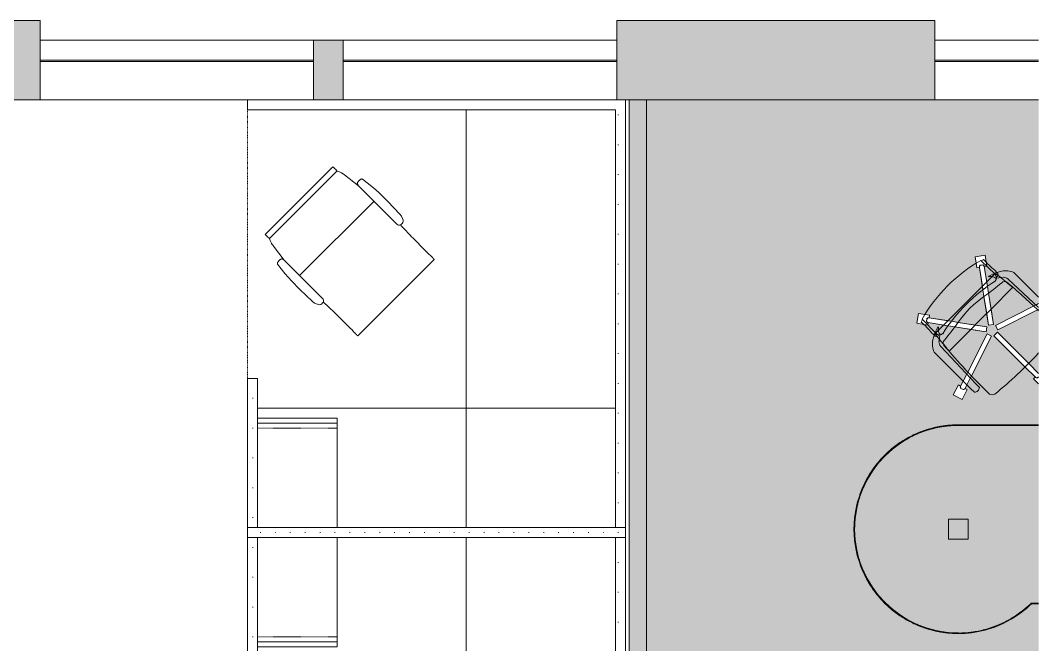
# Model space of a CAD drawing. Header units: inches. Extents: x 587 to 1284, y 1170 to 2052.
# Drawn here: x 1079 to 1283.9, y 1926 to 2051.5 of the extents above; entities that cross this region are included whole.
import ezdxf

# ---------------------------------------------------------------- set-up
doc = ezdxf.new("R2010")
doc.units = ezdxf.units.IN
doc.header["$MEASUREMENT"] = 0
doc.linetypes.add('DASH 1_32_', pattern=[0.0625, 0.03125, -0.03125])
doc.linetypes.add('Dash 1_8_', pattern=[0.25, 0.125, -0.125])
for name, color, linetype, lineweight in [('A-DETL', 90, 'Continuous', 9), ('A-DETL-GENF', 92, 'Continuous', 9), ('A-WALL-PATT', 111, 'Continuous', 13), ('I-FURN', 30, 'Continuous', 9), ('I-FURN-PNLS', 30, 'Continuous', 9), ('I-WALL', 2, 'Continuous', 13), ('Victor Bldg - 7th Floor_LINK_dwg', 8, 'Continuous', 9), ('WINDOWS', 7, 'Continuous', 9)]:
    doc.layers.add(name, color=color, linetype=linetype, lineweight=lineweight)

# ---------------------------------------------------------------- blocks, each defined once
blk = doc.blocks.new('Victor Bldg - 7th Floor_LINK_dwg-6972240-Level 07  POWER _ SIGNAL')
at = {"layer": 'WINDOWS'}
for p, q in [((1138, 2047.5), (1083, 2047.5)), ((1199, 2047.5), (1144, 2047.5)), ((1283.88, 2047.5), (1263, 2047.5)), ((1138, 2043.5), (1083, 2043.5)), ((1138, 2043.25), (1083, 2043.25)), ((1199, 2043.5), (1144, 2043.5)), ((1199, 2043.25), (1144, 2043.25)), ((1283.88, 2043.5), (1263, 2043.5)), ((1283.88, 2043.25), (1263, 2043.25)), ((1138, 2035.5), (1083, 2035.5)), ((1199, 2035.5), (1144, 2035.5)), ((1283.88, 2035.5), (1263, 2035.5))]:
    blk.add_line(p, q, dxfattribs=at)
blk = doc.blocks.new('Zira Wksta 12 - Type 1-V10-Level 07  POWER _ SIGNAL')
at = {"layer": 'I-FURN'}
for p, q in [((-45.63, 70.11), (-47.61, 69.8)), ((-45.63, 70.11), (-47.61, 69.8)), ((-47.61, 69.8), (-47.4, 68.47)), ((-47.61, 69.8), (-47.4, 68.47)), ((-45.42, 68.73), (-45.63, 70.11)), ((-45.42, 68.73), (-45.63, 70.11)), ((-47.4, 68.47), (-47.26, 67.58)), ((-47.4, 68.47), (-47.26, 67.58)), ((-47.26, 67.58), (-46.78, 67.65)), ((-47.26, 67.58), (-46.78, 67.65)), ((-46.76, 67.66), (-46.16, 63.85)), ((-46.76, 67.66), (-46.05, 63.13)), ((-46.58, 68.07), (-46.08, 68.15)), ((-46.58, 68.07), (-46.08, 68.15)), ((-46.08, 68.14), (-46.57, 68.06)), ((-46.08, 68.14), (-46.57, 68.06)), ((-43.65, 66.33), (-46.5, 69.06)), ((-46.39, 68.96), (-43.65, 66.33)), ((-45.59, 66.67), (-45.78, 67.81)), ((-45.59, 66.67), (-45.78, 67.81)), ((-45.76, 67.81), (-45.28, 67.89)), ((-45.76, 67.81), (-45.28, 67.89)), ((-45.28, 67.89), (-45.42, 68.73)), ((-45.28, 67.89), (-45.42, 68.73)), ((-45.29, 64.73), (-45.59, 66.63)), ((-45.14, 63.78), (-45.59, 66.63)), ((-44.22, 65.8), (-45.29, 64.73)), ((-44.91, 65.86), (-44.83, 65.75)), ((-43.69, 66.33), (-44.22, 65.8)), ((-43.57, 66.44), (-43.63, 66.39)), ((-43.41, 66.37), (-43.54, 66.47)), ((-43.01, 66.04), (-43.4, 66.36)), ((-43.34, 65.75), (-42.98, 65.92)), ((-43.34, 65.51), (-41.99, 65.66)), ((-42.47, 65.6), (-42.97, 66.01)), ((-41.5, 64.82), (-42.47, 65.6)), ((-34.87, 61.64), (-39.82, 66.6)), ((-46.16, 63.85), (-53.09, 56.92)), ((-45.29, 64.73), (-46.16, 63.85)), ((-46.16, 63.85), (-46.05, 63.13)), ((-45.14, 63.78), (-45.29, 64.73)), ((-44.93, 62.47), (-45.14, 63.78)), ((-44.93, 62.47), (-45.14, 63.78)), ((-44.42, 59.27), (-40.05, 63.64)), ((-43.5, 65.5), (-43.34, 65.51)), ((-41.44, 64.77), (-41.5, 64.82)), ((-40.11, 63.69), (-41.36, 64.7)), ((-41, 65.29), (-34.87, 59.56)), ((-40.05, 63.64), (-40.11, 63.69)), ((-46.05, 63.13), (-45.84, 61.8)), ((-46.05, 63.13), (-45.84, 61.8)), ((-45.84, 61.8), (-45.3, 58.39)), ((-45.84, 61.8), (-44.92, 56)), ((-44.42, 59.27), (-44.93, 62.47)), ((-43.93, 56.16), (-44.93, 62.47)), ((-35.85, 59.86), (-43.52, 55.95)), ((-35.85, 59.86), (-43.52, 55.95)), ((-35.42, 60.08), (-35.85, 59.86)), ((-35.42, 60.08), (-35.85, 59.86)), ((-34.87, 60.36), (-35.42, 60.08)), ((-34.87, 60.36), (-35.42, 60.08)), ((-59.04, 58.37), (-59.35, 56.4)), ((-59.04, 58.37), (-59.35, 56.4)), ((-57.71, 58.16), (-59.04, 58.37)), ((-57.71, 58.16), (-59.04, 58.37)), ((-56.82, 58.02), (-57.71, 58.16)), ((-56.82, 58.02), (-57.71, 58.16)), ((-56.89, 57.54), (-56.82, 58.02)), ((-56.89, 57.54), (-56.82, 58.02)), ((-53.09, 56.92), (-56.89, 57.52)), ((-52.37, 56.81), (-56.89, 57.52)), ((-47.59, 56.09), (-45.33, 58.35)), ((-45.3, 58.39), (-44.42, 59.27)), ((-45.3, 58.39), (-44.92, 56)), ((-43.93, 56.16), (-44.42, 59.27)), ((-43.07, 55.06), (-35.09, 59.12)), ((-43.07, 55.06), (-35.09, 59.12)), ((-35.09, 59.12), (-34.87, 59.24)), ((-35.09, 59.12), (-34.87, 59.24)), ((-59.35, 56.4), (-57.97, 56.18)), ((-59.35, 56.4), (-57.97, 56.18)), ((-58.3, 57.26), (-55.56, 54.41)), ((-55.56, 54.41), (-58.19, 57.16)), ((-57.97, 56.18), (-57.13, 56.04)), ((-57.97, 56.18), (-57.13, 56.04)), ((-57.39, 56.84), (-57.31, 57.35)), ((-57.39, 56.84), (-57.31, 57.35)), ((-57.3, 57.34), (-57.38, 56.84)), ((-57.3, 57.34), (-57.38, 56.84)), ((-57.13, 56.04), (-57.05, 56.52)), ((-57.13, 56.04), (-57.05, 56.52)), ((-57.05, 56.54), (-53.97, 56.05)), ((-57.05, 56.54), (-53.02, 55.9)), ((-54.99, 55.59), (-55.1, 55.67)), ((-53.97, 56.05), (-55.03, 54.98)), ((-53.09, 56.92), (-53.97, 56.05)), ((-53.97, 56.05), (-53.02, 55.9)), ((-52.37, 56.81), (-53.09, 56.92)), ((-53.02, 55.9), (-51.71, 55.69)), ((-53.02, 55.9), (-51.71, 55.69)), ((-51.03, 56.6), (-52.37, 56.81)), ((-51.03, 56.6), (-52.37, 56.81)), ((-51.71, 55.69), (-48.5, 55.18)), ((-51.71, 55.69), (-45.4, 54.69)), ((-47.63, 56.06), (-51.03, 56.6)), ((-45.24, 55.68), (-51.03, 56.6)), ((-48.5, 55.18), (-47.63, 56.06)), ((-45.24, 55.68), (-47.63, 56.06)), ((-45.4, 54.69), (-45.24, 55.68)), ((-45.4, 54.69), (-45.24, 55.68)), ((-44.92, 56), (-43.93, 56.16)), ((-44.92, 56), (-43.93, 56.16)), ((-43.52, 55.95), (-43.07, 55.06)), ((-43.52, 55.95), (-43.07, 55.06)), ((-55.71, 54.31), (-55.6, 54.17)), ((-55.63, 54.39), (-55.68, 54.33)), ((-55.6, 54.17), (-55.28, 53.77)), ((-55.03, 54.98), (-55.57, 54.45)), ((-55.25, 53.73), (-54.84, 53.23)), ((-55.16, 53.74), (-54.99, 54.11)), ((-54.89, 52.75), (-54.75, 54.1)), ((-54.75, 54.1), (-54.73, 54.26)), ((-52.88, 50.81), (-48.5, 55.18)), ((-45.19, 54.28), (-49.1, 46.61)), ((-45.19, 54.28), (-49.1, 46.61)), ((-48.5, 55.18), (-45.4, 54.69)), ((-48.36, 45.86), (-44.3, 53.83)), ((-48.36, 45.86), (-44.3, 53.83)), ((-44.3, 53.83), (-45.19, 54.28)), ((-44.3, 53.83), (-45.19, 54.28)), ((-43.14, 54.61), (-43.85, 53.9)), ((-43.14, 54.61), (-43.85, 53.9)), ((-43.85, 53.9), (-37.6, 47.66)), ((-43.85, 53.9), (-37.6, 47.66)), ((-36.9, 48.37), (-43.14, 54.61)), ((-36.9, 48.37), (-43.14, 54.61)), ((-54.84, 53.23), (-54.06, 52.26)), ((-47.47, 44.21), (-54.53, 51.76)), ((-54.06, 52.26), (-54.01, 52.21)), ((-53.94, 52.12), (-52.93, 50.87)), ((-55.84, 50.59), (-48.39, 43.13)), ((-52.93, 50.87), (-52.88, 50.81)), ((-37.6, 47.66), (-35.5, 45.56)), ((-37.6, 47.66), (-35.5, 45.56)), ((-34.87, 46.34), (-36.9, 48.37)), ((-34.87, 46.34), (-36.9, 48.37)), ((-49.32, 46.18), (-50.03, 44.78)), ((-49.32, 46.18), (-50.03, 44.78)), ((-49.1, 46.61), (-49.32, 46.18)), ((-49.1, 46.61), (-49.32, 46.18)), ((-49.29, 44.04), (-48.61, 45.37)), ((-49.29, 44.04), (-48.61, 45.37)), ((-48.59, 45.4), (-48.36, 45.86)), ((-48.59, 45.4), (-48.36, 45.86)), ((-35.52, 45.55), (-35.86, 45.21)), ((-35.52, 45.55), (-35.86, 45.21)), ((-35.86, 45.21), (-34.87, 44.21)), ((-35.86, 45.21), (-34.87, 44.21)), ((-35.06, 45.47), (-34.87, 45.67)), ((-35.06, 45.47), (-34.87, 45.67)), ((-34.87, 45.65), (-35.06, 45.46)), ((-34.87, 45.65), (-35.06, 45.46)), ((-50.99, 44), (-52.01, 41.99)), ((-50.99, 44), (-52.01, 41.99)), ((-50.56, 43.78), (-50.99, 44)), ((-50.56, 43.78), (-50.99, 44)), ((-50.03, 44.78), (-50.55, 43.77)), ((-50.03, 44.78), (-50.55, 43.77)), ((-50.05, 43.09), (-50.5, 43.32)), ((-50.05, 43.09), (-50.5, 43.32)), ((-50.49, 43.32), (-50.05, 43.1)), ((-50.49, 43.32), (-50.05, 43.1)), ((-50.23, 41.09), (-49.21, 43.09)), ((-50.23, 41.09), (-49.21, 43.09)), ((-49.65, 43.32), (-49.29, 44.04)), ((-49.65, 43.32), (-49.29, 44.04)), ((-49.21, 43.09), (-49.64, 43.31)), ((-49.21, 43.09), (-49.64, 43.31)), ((-48.39, 43.13), (-47.78, 42.56)), ((-46.77, 43.5), (-47.47, 44.21)), ((-52.01, 41.99), (-50.23, 41.09)), ((-52.01, 41.99), (-50.23, 41.09)), ((-53, 17), (-53, 13)), ((-49, 17), (-53, 17)), ((-53, 17), (-49, 17)), ((-53, 13), (-53, 17)), ((-49, 13), (-49, 17)), ((-49, 17), (-49, 13)), ((-53, 13), (-49, 13)), ((-49, 13), (-53, 13))]:
    blk.add_line(p, q, dxfattribs=at)
for centre, radius, start, end in [((-29.91, 40.67), 32.89, 120.3075, 149.696), ((-46.38, 67.72), 0.407, 120.1651, 189.8349), ((-46.38, 67.72), 0.407, 134.0991, 189.8349), ((-46.36, 67.72), 0.406, 121.6199, 189), ((-46.36, 67.72), 0.406, 162.0479, 189), ((-46.36, 67.72), 0.406, 121.6199, 162.0479), ((-46.38, 67.72), 0.407, 120.1651, 134.0991), ((-29.6, 40.36), 33.17, 119.4478, 120.4234), ((-46.16, 67.76), 0.407, 49.967, 77.8349), ((-46.16, 67.76), 0.407, 8.1651, 77.8349), ((-46.18, 67.75), 0.406, 62.9041, 76.3801), ((-46.18, 67.75), 0.406, 9, 76.3801), ((-46.18, 67.75), 0.406, 9, 62.9041), ((-25.85, 87.61), 27.2, 222.4882, 229.0143), ((-46.16, 67.76), 0.407, 8.1651, 49.967), ((-40.11, 57.53), 9.61, 112.2631, 119.9334), ((-44.4, 64.43), 1.38, 79.0187, 107.9497), ((-44.4, 64.43), 1.38, 50.0878, 77.4248), ((-40.11, 57.53), 9.61, 111.6393, 112.073), ((-46.14, 64.26), 3.74, 35.0936, 49.0143), ((-44.38, 65.56), 1.05, 10.2002, 46.1786), ((-44.38, 65.56), 1.05, 320.9554, 46.1786), ((-40.11, 57.53), 9.61, 108.9964, 111.4906), ((-40.11, 57.53), 9.61, 103.0478, 108.9964), ((-43.58, 66.05), 0.613, 347.5427, 35.0936), ((-41.46, 63.36), 3.63, 63.1789, 103.0478), ((-41.94, 64.27), 1.39, 47.8013, 92.1078), ((-25.52, 36.28), 33.83, 122.2285, 147.7715), ((-70.25, 97.02), 42.84, 304.9767, 310.7699), ((-41.68, 64.09), 0.763, 59.2338, 140.7662), ((-140.95, -52.03), 153.52, 46.2806, 49.5213), ((-32.97, 43.73), 22.19, 124.9767, 145.0233), ((-56.96, 57.14), 0.407, 80.1651, 149.8349), ((-56.96, 57.14), 0.407, 135.9009, 149.8349), ((-56.96, 57.12), 0.406, 81, 148.3801), ((-56.96, 57.12), 0.406, 81, 148.3801), ((-56.96, 57.14), 0.407, 80.1651, 135.9009), ((-29.6, 40.36), 33.17, 149.5766, 150.5522), ((-76.85, 36.61), 27.2, 40.9857, 47.5118), ((-56.99, 56.92), 0.407, 192.1651, 233.967), ((-56.99, 56.92), 0.407, 192.1651, 261.8349), ((-56.99, 56.94), 0.406, 193.6199, 261), ((-56.99, 56.94), 0.406, 193.6199, 261), ((-56.99, 56.92), 0.407, 233.967, 261.8349), ((-46.77, 50.88), 9.61, 150.0666, 157.7369), ((-53.67, 55.17), 1.38, 162.0503, 190.9813), ((-86.25, 81.01), 42.84, 319.2301, 325.0233), ((-53.49, 56.9), 3.74, 220.9857, 234.9064), ((-46.77, 50.88), 9.61, 161.0036, 166.9522), ((-46.77, 50.88), 9.61, 158.5094, 161.0036), ((-46.77, 50.88), 9.61, 157.927, 158.3607), ((-55.29, 54.34), 0.613, 234.9064, 282.4573), ((-54.8, 55.14), 1.05, 223.8214, 259.7998), ((-54.8, 55.14), 1.05, 223.8214, 309.0446), ((-53.67, 55.17), 1.38, 192.5752, 219.9122), ((-52.6, 52.23), 3.63, 166.9522, 206.8211), ((-53.51, 52.7), 1.39, 177.8922, 222.1987), ((-53.33, 52.44), 0.763, 129.2338, 210.7662), ((62.79, 151.71), 153.52, 220.4787, 225.5251), ((-97.29, 108.06), 84.96, 309.1475, 317.2978), ((-35.22, 45.83), 0.407, 224.1651, 293.8349), ((-35.22, 45.83), 0.407, 224.1651, 293.8349), ((-35.22, 45.85), 0.406, 225, 238.476), ((-35.22, 45.85), 0.406, 225, 292.3801), ((-35.22, 45.85), 0.406, 238.476, 278.9041), ((-35.22, 45.85), 0.406, 278.9041, 292.3801), ((-50.2, 43.59), 0.407, 152.1651, 221.8349), ((-50.2, 43.59), 0.407, 152.1651, 221.8349), ((-50.18, 43.59), 0.406, 153, 220.3801), ((-50.18, 43.59), 0.406, 166.476, 206.9041), ((-50.18, 43.59), 0.406, 153, 166.476), ((-50.18, 43.59), 0.406, 206.9041, 220.3801), ((-50.02, 43.5), 0.406, 265.6199, 333), ((-50, 43.49), 0.407, 264.1651, 333.8349), ((-50, 43.49), 0.407, 264.1651, 333.8349), ((-50.02, 43.5), 0.406, 265.6199, 319.524), ((-50.02, 43.5), 0.406, 319.524, 333), ((-47.72, 43.52), 0.956, 266.8901, 359.1099), ((-44.21, 43.36), 1.31, 245.0433, 294.9567)]:
    blk.add_arc(centre, radius, start, end, dxfattribs=at)
at = {"layer": 'I-FURN-PNLS'}
for p, q in [((-34.87, 36), (-51, 36)), ((-34.87, 36), (-51, 36)), ((-34.87, 36), (-51, 36)), ((-34.87, 36), (-51, 36)), ((-51, 35.87), (-34.87, 35.87)), ((-34.87, 35.87), (-51, 35.87)), ((-34.87, 35.87), (-51, 35.87)), ((-51, 35.87), (-34.87, 35.87)), ((-34.87, 0.12), (-36.35, 0.12)), ((-36.35, 0.12), (-34.87, 0.12)), ((-36.35, 0.12), (-34.87, 0.12)), ((-34.87, 0.12), (-36.35, 0.12)), ((-36.3, 0), (-34.87, 0)), ((-36.3, 0), (-34.87, 0)), ((-36.3, 0), (-34.87, 0)), ((-34.87, 0), (-36.3, 0)), ((-43.08, -4.31), (-43.09, -4.32)), ((-43.08, -4.31), (-43.09, -4.32))]:
    blk.add_line(p, q, dxfattribs=at)
for radius, start, end in [(21, 90, 270), (21, 90, 270), (20.87, 90, 180), (20.87, 90, 180), (20.87, 90, 130.9091), (20.87, 106.3636, 114.5455), (21, 106.7644, 110.1031), (21, 106.7644, 110.1031), (21, 101.1684, 106.7644), (21, 101.1684, 106.7644), (20.87, 90, 106.3636), (21, 98.382, 101.1684), (21, 98.382, 101.1684), (21, 90, 98.382), (21, 90, 98.382), (21, 118.7187, 123.5308), (21, 118.7187, 123.5308), (20.87, 114.5455, 122.7273), (21, 115.1473, 118.7187), (21, 115.1473, 118.7187), (21, 110.1031, 115.1473), (21, 110.1031, 115.1473), (20.87, 130.9091, 171.8182), (20.87, 130.9091, 139.0909), (21, 127.228, 131.915), (21, 127.228, 131.915), (20.87, 122.7273, 130.9091), (21, 123.5308, 127.228), (21, 123.5308, 127.228), (21, 135.6889, 140.3), (21, 135.6889, 140.3), (21, 131.915, 135.6889), (21, 131.915, 135.6889), (20.87, 139.0909, 155.4545), (21, 144.1238, 148.6861), (21, 144.1238, 148.6861), (21, 140.3, 144.1238), (21, 140.3, 144.1238), (21, 152.5432, 157.0735), (21, 152.5432, 157.0735), (21, 150.2859, 152.5432), (21, 150.2859, 152.5432), (21, 148.6861, 150.2368), (21, 148.6861, 150.2368), (20.87, 155.4545, 163.6364), (21, 157.0735, 158.9402), (21, 157.0735, 158.9402), (20.87, 163.6364, 180), (21, 160.9524, 165.4626), (21, 160.9524, 165.4626), (21, 159.046, 160.9524), (21, 159.046, 160.9524), (21, 169.3548, 173.8538), (21, 169.3548, 173.8538), (21, 165.4626, 169.3548), (21, 165.4626, 169.3548), (21, 173.8538, 177.7523), (21, 173.8538, 177.7523), (20.87, 171.8182, 180), (21, 177.7523, 180), (21, 177.7523, 180), (21, 180, 182.2477), (21, 180, 182.2477), (20.87, 180, 188.1818), (20.87, 180, 270), (20.87, 180, 270), (20.87, 180, 188.1818), (21, 182.2477, 186.1462), (21, 182.2477, 186.1462), (21, 186.1462, 190.6452), (21, 186.1462, 190.6452), (20.87, 188.1818, 204.5455), (20.87, 188.1818, 196.3636), (21, 190.6452, 194.5374), (21, 190.6452, 194.5374), (21, 194.5374, 199.0476), (21, 194.5374, 199.0476), (20.87, 196.3636, 204.5455), (21, 199.0476, 201.0598), (21, 199.0476, 201.0598), (21, 201.1303, 202.9265), (21, 201.1303, 202.9265), (21, 202.9265, 207.4568), (21, 202.9265, 207.4568), (20.87, 204.5455, 212.7273), (20.87, 204.5455, 212.7273), (21, 207.4568, 211.3139), (21, 207.4568, 211.3139), (21, 211.3139, 215.8762), (21, 211.3139, 215.8762), (20.87, 212.7273, 270), (20.87, 212.7273, 220.9091), (21, 215.8762, 219.7), (21, 215.8762, 219.7), (21, 219.7, 224.3111), (21, 219.7, 224.3111), (20.87, 220.9091, 229.0909), (21, 224.3111, 228.085), (21, 224.3111, 228.085), (21, 270, 314.4153), (20.88, 314.1273, 314.3662), (20.88, 314.1273, 314.3662), (20.88, 314.1273, 314.3662), (20.88, 314.1273, 314.3662), (20.88, 314.3662, 314.5552), (20.88, 314.3662, 314.5552), (20.88, 314.3662, 314.5552), (20.88, 314.3662, 314.5552), (21, 228.085, 232.772), (21, 228.085, 232.772), (20.87, 229.0909, 245.4545), (21, 232.772, 236.4692), (21, 232.772, 236.4692), (21, 270, 314.4153), (21, 270, 314.4153), (20.88, 270, 313.6055), (20.88, 270, 313.6055), (21, 284.8051, 314.4153), (20.88, 299.7035, 307.1293), (20.88, 299.7035, 307.1293), (20.88, 307.1293, 313.6055), (20.88, 307.1293, 313.6055), (21, 236.4692, 241.2813), (21, 236.4692, 241.2813), (21, 241.2813, 244.8527), (21, 241.2813, 244.8527), (21, 244.8527, 249.8969), (21, 244.8527, 249.8969), (20.87, 245.4545, 253.6364), (20.88, 292.3072, 299.7035), (20.88, 292.3072, 299.7035), (21, 249.8969, 253.2356), (21, 249.8969, 253.2356), (21, 253.2356, 258.8316), (21, 253.2356, 258.8316), (20.87, 253.6364, 270), (21, 258.8316, 261.618), (21, 258.8316, 261.618), (21, 261.618, 270), (21, 261.618, 270), (20.88, 270, 284.8517), (21, 270, 284.8051), (20.88, 270, 277.4259), (20.88, 277.4259, 284.8517), (20.88, 284.8517, 292.2776), (20.88, 284.8517, 292.2776)]:
    blk.add_arc((-51, 15), radius, start, end, dxfattribs=at)
blk = doc.blocks.new('Adjustable Workstation 1 - 7 x 6-V14-Level 07  POWER _ SIGNAL')
at = {"layer": 'I-FURN'}
h = blk.add_hatch(dxfattribs=at)
h.set_pattern_fill('FP_6', color=256, style=0, pattern_type=2)
h.set_pattern_definition([(180, (1200.75, 2035.5), (-1.5, -3), [0.127, -2.873])])
h.paths.add_polyline_path([(76, 86), (74, 86), (74, 56), (76, 56), (76, 70.16)], flags=0)
h.paths.add_polyline_path([(0, 88), (0, 0), (76, 0), (76, 2), (2, 2), (2, 86), (39, 87), (74.05, 86.05), (75, 87), (76, 86), (76, 88), (2, 88), (0.05, 86.05), (0.02, 87)], flags=0)
for p, q in [((76, 88), (0, 88)), ((0, 88), (0, 0)), ((0, 86), (0, 88)), ((0, 88), (2, 88)), ((2, 88), (32, 88)), ((32, 88), (58, 88)), ((58, 88), (74, 88)), ((74, 88), (76, 88)), ((76, 56), (76, 88)), ((76, 88), (76, 86)), ((0, 0), (0, 86)), ((32, 86), (2, 86)), ((2, 86), (2, 2)), ((2, 2), (2, 86)), ((2, 86), (32, 86)), ((2, 2), (2, 86)), ((2, 86), (74, 86)), ((32, 86), (2, 86)), ((2, 86), (2, 62)), ((32, 86), (2, 86)), ((2, 86), (2, 62)), ((2, 62), (2, 86)), ((2, 86), (32, 86)), ((32, 2), (32, 86)), ((32, 86), (32, 2)), ((58, 86), (32, 86)), ((74, 86), (32, 86)), ((32, 86), (74, 86)), ((74, 86), (58, 86)), ((58, 86), (58, 64)), ((58, 65), (58, 86)), ((58, 86), (74, 86)), ((74, 86), (58, 86)), ((74, 64), (74, 86)), ((74, 86), (74, 65)), ((74, 86), (74, 56)), ((74, 65), (74, 86)), ((74, 62), (74, 86)), ((74, 86), (74, 62)), ((76, 86), (76, 56)), ((74, 65), (58, 65)), ((74, 65), (58, 65)), ((58, 65), (58, 64)), ((74, 65), (58, 65)), ((58, 65), (74, 65)), ((58, 65), (58, 64)), ((58, 65), (58, 64)), ((74, 65), (58, 65)), ((58, 65), (74, 65)), ((58, 65), (58, 64)), ((58, 65), (58, 64)), ((74, 65), (58, 65)), ((58, 65), (74, 65)), ((58, 65), (58, 64)), ((58, 65), (58, 64)), ((58, 64), (74, 64)), ((58, 64), (74, 64)), ((58, 64), (74, 64)), ((58, 64), (74, 64)), ((58, 64), (74, 64)), ((58, 64), (74, 64)), ((58, 64), (74, 64)), ((58, 64), (74, 64)), ((74, 64), (58, 64)), ((58, 64), (74, 64)), ((74, 64), (58, 64)), ((58, 64), (74, 64)), ((74, 64), (58, 64)), ((58, 64), (74, 64)), ((74, 64), (74, 65)), ((74, 64), (74, 65)), ((74, 65), (74, 64)), ((74, 64), (74, 65)), ((74, 65), (74, 64)), ((74, 64), (74, 65)), ((74, 65), (74, 64)), ((74, 64), (74, 65)), ((74, 62), (74, 64)), ((2, 62), (2, 2)), ((2, 62), (32, 62)), ((32, 62), (2, 62)), ((32, 62), (74, 62)), ((74, 62), (32, 62)), ((74, 56), (74, 62)), ((74, 56), (76, 56)), ((76, 56), (74, 56)), ((1.75, 0), (0, 0)), ((1.75, 0), (56.75, 0)), ((56.75, 0), (1.75, 0)), ((2, 2), (32, 2)), ((32, 2), (2, 2)), ((76, 2), (2, 2)), ((2, 2), (32, 2)), ((32, 2), (76, 2)), ((62.75, 0), (56.75, 0)), ((62.75, 0), (76, 0)), ((76, 0), (62.75, 0)), ((76, 0), (76, 2)), ((76, 2), (76, 0))]:
    blk.add_line(p, q, dxfattribs=at)
at = {"layer": 'I-FURN', "linetype": 'Dash 1_8_'}
for p, q in [((76, 86), (76, 88)), ((76, 56), (76, 86)), ((76, 2), (76, 56)), ((76, 0), (76, 2))]:
    blk.add_line(p, q, dxfattribs=at)
at = {"layer": 'I-FURN', "linetype": 'DASH 1_32_'}
blk.add_line((58, 66), (74, 66), dxfattribs=at)
blk = doc.blocks.new('HermanMiller_Collection_Eames_AluminumGroup_LoungeChairSwivel - Arms Swivel Base-7439117-Level 07  POWER _ SIGNAL')
at = {"layer": 'I-FURN'}
for p, q in [((-4.59, 12.38), (-6.94, 12.09)), ((-3.51, 12.46), (-4.59, 12.38)), ((-2.64, 12.49), (-3.51, 12.46)), ((-0.18, 12.49), (-2.64, 12.49)), ((3.32, 12.43), (-0.18, 12.49)), ((3.84, 12.38), (3.32, 12.43)), ((3.99, 12.34), (3.84, 12.38)), ((4.64, 12.01), (3.99, 12.34)), ((-6.61, 10.58), (-10.12, 10.12)), ((-6.94, 10.64), (-6.61, 10.58)), ((-6.61, 10.58), (4.33, 10.58)), ((-2.19, -10.58), (-2.19, 10.58)), ((4.83, 11.89), (4.64, 12.01)), ((13.22, 10.86), (13.22, 10.83)), ((14.64, -10.85), (14.64, 10.85)), ((-12.96, 9.61), (-12.96, -9.61)), ((-11.95, 9.59), (-11.95, 9.63)), ((-11.76, 9.6), (-11.95, 9.59)), ((-11.76, 9.6), (-11.76, -9.6)), ((-11.95, -9.63), (-11.95, -9.59)), ((-11.95, -9.59), (-11.76, -9.6)), ((-10.12, -10.12), (-6.61, -10.58)), ((-6.61, -10.58), (-6.94, -10.64)), ((-6.94, -12.09), (-4.59, -12.38)), ((-6.61, -10.58), (4.33, -10.58)), ((3.99, -12.34), (4.64, -12.01)), ((4.64, -12.01), (4.83, -11.89)), ((13.22, -10.83), (13.22, -10.86)), ((-4.59, -12.38), (-3.51, -12.46)), ((-3.51, -12.46), (-2.64, -12.49)), ((-2.64, -12.49), (-0.18, -12.49)), ((-0.18, -12.49), (3.32, -12.43)), ((3.32, -12.43), (3.84, -12.38)), ((3.84, -12.38), (3.99, -12.34))]:
    blk.add_line(p, q, dxfattribs=at)
at = {"layer": 'I-FURN', "flags": 128}
for points in [[(5.52, 10.95), (5.23, 10.95), (4.94, 10.96)], [(4.94, -10.96), (5.23, -10.95), (5.52, -10.95)]]:
    blk.add_lwpolyline(points, dxfattribs=at)
at = {"layer": 'I-FURN'}
for centre, radius, start, end in [((4.33, 11.27), 0.69, 270, 332.7502), ((3.68, 11.28), 1.3, 345.8347, 28.1255), ((-12.38, 5.3), 4.35, 84.2936, 97.7064), ((-12.38, -5.3), 4.35, 262.2936, 275.7064), ((4.33, -11.27), 0.69, 27.2498, 90), ((3.68, -11.28), 1.3, 331.8745, 14.1653)]:
    blk.add_arc(centre, radius, start, end, dxfattribs=at)
for points, knots in [([(-6.94, 12.09), (-6.95, 12.09), (-6.97, 12.09), (-6.99, 12.08), (-7, 12.08), (-7.02, 12.07), (-7.03, 12.06), (-7.05, 12.05), (-7.05, 12.04), (-7.06, 12.04), (-7.07, 12.03), (-7.08, 12.02), (-7.09, 12.01), (-7.1, 12), (-7.11, 11.98), (-7.12, 11.97), (-7.13, 11.96), (-7.14, 11.94), (-7.15, 11.92), (-7.16, 11.9), (-7.18, 11.85), (-7.21, 11.77), (-7.23, 11.66), (-7.25, 11.52), (-7.26, 11.37), (-7.25, 11.23), (-7.24, 11.11), (-7.22, 11.02), (-7.2, 10.95), (-7.18, 10.9), (-7.17, 10.87), (-7.16, 10.85), (-7.15, 10.83), (-7.14, 10.81), (-7.13, 10.8), (-7.12, 10.78), (-7.11, 10.77), (-7.11, 10.76), (-7.1, 10.74), (-7.09, 10.73), (-7.08, 10.72), (-7.07, 10.71), (-7.06, 10.7), (-7.05, 10.69), (-7.03, 10.68), (-7.02, 10.67), (-7, 10.66), (-6.99, 10.65), (-6.96, 10.65), (-6.95, 10.65), (-6.94, 10.64)], [0, 0, 0, 0, 0.020833, 0.03125, 0.041667, 0.052083, 0.0625, 0.072917, 0.078125, 0.083333, 0.088542, 0.09375, 0.104167, 0.114583, 0.125, 0.135417, 0.145833, 0.15625, 0.166667, 0.1875, 0.208333, 0.25, 0.333333, 0.416667, 0.5, 0.583333, 0.666667, 0.708333, 0.75, 0.78125, 0.796875, 0.8125, 0.828125, 0.835938, 0.84375, 0.859375, 0.867188, 0.875, 0.882812, 0.890625, 0.90625, 0.914062, 0.917969, 0.921875, 0.9375, 0.953125, 0.957031, 0.96875, 0.984375, 1, 1, 1, 1]), ([(13.34, 10.88), (13.32, 10.88), (13.29, 10.88), (13.27, 10.88), (13.25, 10.88), (13.23, 10.87), (13.22, 10.87), (13.22, 10.87), (13.22, 10.86)], [0, 0, 0, 0, 0.25, 0.375, 0.5, 0.625, 0.75, 1, 1, 1, 1]), ([(14.64, 10.85), (14.64, 10.85), (14.63, 10.86), (14.6, 10.87), (14.54, 10.87), (14.47, 10.88), (14.38, 10.89), (14.25, 10.89), (13.97, 10.9), (13.61, 10.9), (13.4, 10.89), (13.34, 10.88)], [0, 0, 0, 0, 0.071429, 0.142857, 0.214286, 0.285714, 0.357143, 0.428571, 0.571429, 0.857143, 1, 1, 1, 1]), ([(-6.94, -10.64), (-6.95, -10.65), (-6.97, -10.65), (-6.99, -10.65), (-7, -10.66), (-7.02, -10.67), (-7.03, -10.68), (-7.05, -10.69), (-7.05, -10.69), (-7.06, -10.7), (-7.07, -10.71), (-7.08, -10.72), (-7.08, -10.73), (-7.1, -10.74), (-7.11, -10.76), (-7.12, -10.77), (-7.13, -10.78), (-7.13, -10.8), (-7.15, -10.82), (-7.16, -10.85), (-7.18, -10.89), (-7.2, -10.95), (-7.22, -11.02), (-7.24, -11.11), (-7.26, -11.28), (-7.26, -11.47), (-7.23, -11.66), (-7.21, -11.77), (-7.18, -11.84), (-7.17, -11.87), (-7.16, -11.89), (-7.15, -11.91), (-7.14, -11.93), (-7.13, -11.94), (-7.12, -11.96), (-7.12, -11.97), (-7.11, -11.98), (-7.1, -12), (-7.09, -12.01), (-7.08, -12.02), (-7.07, -12.03), (-7.06, -12.04), (-7.05, -12.05), (-7.03, -12.06), (-7.02, -12.07), (-7, -12.08), (-6.99, -12.08), (-6.96, -12.09), (-6.95, -12.09), (-6.94, -12.09)], [0, 0, 0, 0, 0.020833, 0.03125, 0.041667, 0.052083, 0.0625, 0.072917, 0.078125, 0.083333, 0.088542, 0.09375, 0.104167, 0.114583, 0.125, 0.135417, 0.145833, 0.15625, 0.166667, 0.1875, 0.208333, 0.25, 0.291667, 0.333333, 0.416667, 0.583333, 0.666667, 0.75, 0.78125, 0.796875, 0.8125, 0.828125, 0.835938, 0.84375, 0.859375, 0.867188, 0.875, 0.882812, 0.890625, 0.90625, 0.914062, 0.917969, 0.921875, 0.9375, 0.953125, 0.957031, 0.96875, 0.984375, 1, 1, 1, 1]), ([(13.22, -10.86), (13.22, -10.87), (13.22, -10.87), (13.23, -10.87), (13.25, -10.88), (13.27, -10.88), (13.29, -10.88), (13.32, -10.88), (13.34, -10.88)], [0, 0, 0, 0, 0.25, 0.375, 0.5, 0.625, 0.75, 1, 1, 1, 1]), ([(13.34, -10.88), (13.4, -10.89), (13.54, -10.9), (13.87, -10.9), (14.27, -10.9), (14.52, -10.88), (14.62, -10.86), (14.64, -10.86), (14.64, -10.85)], [0, 0, 0, 0, 0.142857, 0.285714, 0.571429, 0.785714, 0.892857, 1, 1, 1, 1])]:
    blk.add_open_spline(points, degree=3, knots=knots, dxfattribs=at)
for points in [[(11.73, 10.84), (10.68, 10.85), (8.59, 10.89), (6.54, 10.92), (5.52, 10.95)], [(13.22, 10.83), (12.96, 10.83), (12.47, 10.83), (11.97, 10.84), (11.73, 10.84)], [(-10.83, 9.99), (-11.02, 9.92), (-11.37, 9.8), (-11.64, 9.67), (-11.76, 9.6)], [(-10.12, 10.12), (-10.2, 10.11), (-10.35, 10.09), (-10.55, 10.06), (-10.71, 10.02), (-10.79, 10), (-10.83, 9.99)], [(-11.76, -9.6), (-11.64, -9.67), (-11.37, -9.8), (-11.02, -9.92), (-10.83, -9.99)], [(-10.83, -9.99), (-10.79, -10), (-10.71, -10.02), (-10.55, -10.06), (-10.35, -10.09), (-10.2, -10.11), (-10.12, -10.12)], [(5.52, -10.95), (6.54, -10.92), (8.59, -10.89), (10.68, -10.85), (11.73, -10.84)], [(11.73, -10.84), (11.97, -10.84), (12.47, -10.83), (12.96, -10.83), (13.22, -10.83)]]:
    blk.add_open_spline(points, degree=3, dxfattribs=at)
blk = doc.blocks.new('Adjustable Workstation 1 - 7 x 6-V19-Level 07  POWER _ SIGNAL')
at = {"layer": 'I-FURN'}
h = blk.add_hatch(dxfattribs=at)
h.set_pattern_fill('FP_11', color=256, style=0, pattern_type=2)
h.set_pattern_definition([(180, (1200.75, 1861.5), (-1.5, -3), [0.127, -2.873])])
h.paths.add_polyline_path([(69.75, 0), (69.75, -0.125), (0, -0.125), (0.023, -87), (0.045, -87.955), (2, -86), (2, -2), (76, -2), (76, 0)], flags=0)
h.paths.add_polyline_path([(74, -56), (74, -86), (76, -86), (76, -56)], flags=0)
h.paths.add_polyline_path([(75, -87), (73.996, -87.946), (39, -87), (2, -88), (76, -88)], flags=0)
for p, q in [((76, 0), (69.75, 0)), ((69.75, 0), (76, 0)), ((76, -2), (76, 0)), ((76, 0), (76, -2)), ((0, -0.125), (0, -88)), ((0, -86), (0, -0.125)), ((32, -2), (2, -2)), ((2, -2), (2, -86)), ((2, -86), (2, -2)), ((2, -2), (32, -2)), ((2, -86), (2, -2)), ((2, -2), (76, -2)), ((32, -2), (2, -2)), ((2, -2), (2, -62)), ((32, -86), (32, -2)), ((32, -2), (32, -86)), ((76, -2), (32, -2)), ((76, -56), (74, -56)), ((74, -56), (74, -86)), ((74, -62), (74, -56)), ((74, -56), (76, -56)), ((76, -88), (76, -56)), ((76, -56), (76, -86)), ((2, -62), (2, -86)), ((32, -62), (2, -62)), ((2, -62), (2, -86)), ((2, -86), (2, -62)), ((2, -62), (32, -62)), ((74, -62), (32, -62)), ((32, -62), (74, -62)), ((74, -64), (74, -62)), ((74, -86), (74, -62)), ((74, -62), (74, -86)), ((58, -64), (74, -64)), ((58, -64), (74, -64)), ((58, -64), (74, -64)), ((58, -64), (74, -64)), ((58, -64), (74, -64)), ((58, -64), (74, -64)), ((58, -64), (58, -86)), ((74, -64), (58, -64)), ((74, -64), (58, -64)), ((58, -64), (58, -65)), ((74, -64), (58, -64)), ((58, -64), (74, -64)), ((58, -64), (58, -65)), ((58, -64), (58, -65)), ((74, -64), (58, -64)), ((58, -64), (74, -64)), ((58, -64), (58, -65)), ((58, -64), (58, -65)), ((74, -64), (58, -64)), ((58, -64), (74, -64)), ((58, -64), (58, -65)), ((58, -64), (58, -65)), ((58, -65), (74, -65)), ((58, -86), (58, -65)), ((58, -65), (74, -65)), ((74, -65), (58, -65)), ((58, -65), (74, -65)), ((74, -65), (58, -65)), ((58, -65), (74, -65)), ((74, -65), (58, -65)), ((58, -65), (74, -65)), ((74, -86), (74, -64)), ((74, -65), (74, -64)), ((74, -65), (74, -64)), ((74, -64), (74, -65)), ((74, -65), (74, -64)), ((74, -64), (74, -65)), ((74, -65), (74, -64)), ((74, -64), (74, -65)), ((74, -65), (74, -64)), ((74, -65), (74, -86)), ((74, -86), (74, -65)), ((0, -88), (0, -86)), ((2, -86), (32, -86)), ((32, -86), (2, -86)), ((74, -86), (2, -86)), ((2, -86), (32, -86)), ((2, -86), (32, -86)), ((32, -86), (2, -86)), ((32, -86), (58, -86)), ((32, -86), (74, -86)), ((74, -86), (32, -86)), ((58, -86), (74, -86)), ((74, -86), (58, -86)), ((58, -86), (74, -86)), ((76, -86), (76, -88)), ((0, -88), (76, -88)), ((2, -88), (0, -88)), ((32, -88), (2, -88)), ((58, -88), (32, -88)), ((74, -88), (58, -88)), ((76, -88), (74, -88))]:
    blk.add_line(p, q, dxfattribs=at)
at = {"layer": 'I-FURN', "linetype": 'Dash 1_8_'}
for p, q in [((76, 0), (76, -2)), ((76, -2), (76, -56)), ((76, -56), (76, -86)), ((76, -86), (76, -88))]:
    blk.add_line(p, q, dxfattribs=at)
at = {"layer": 'I-FURN', "linetype": 'DASH 1_32_'}
blk.add_line((58, -66), (74, -66), dxfattribs=at)

msp = doc.modelspace()

# ---------------------------------------------------------------- hatches: boundary and pattern name
at = {"layer": 'A-DETL-GENF'}
h = msp.add_hatch(color=7, dxfattribs=at)
h.paths.add_polyline_path([(1083, 2035.5), (1083, 2051.5), (1019, 2051.5), (1019, 2035.5), (1063, 2035.5)], flags=0)
h.paths.add_polyline_path([(659, 2035.5), (723, 2035.5), (723, 2051.5), (659, 2051.5), (659, 2035.52)], flags=0)
h.paths.add_polyline_path([(1263, 2035.5), (1263, 2051.5), (1199, 2051.5), (1199, 2035.5), (1205, 2035.5)], flags=0)
h.paths.add_polyline_path([(778, 2035.5), (784, 2035.5), (784, 2047.5), (778, 2047.5)], flags=0)
h.paths.add_polyline_path([(604, 2035.5), (604, 2047.5), (598, 2047.5), (598, 2035.5)], flags=0)
h.paths.add_polyline_path([(839, 2035.5), (903, 2035.5), (903, 2051.5), (839, 2051.5)], flags=0)
h.paths.add_polyline_path([(1144, 2035.5), (1144, 2047.5), (1138, 2047.5), (1138, 2035.5)], flags=0)
h.paths.add_polyline_path([(961.23, 2035.5), (963.75, 2035.5), (963.75, 2047.5), (958, 2047.5), (958, 2035.5), (959.73, 2035.5)], flags=0)
h = msp.add_hatch(color=9, dxfattribs=at)
h.paths.add_polyline_path([(655.33, 1170.39), (762.11, 1170.39), (762.11, 1234.9), (657.09, 1234.9), (657.09, 1243.27), (656.34, 1243.27), (656.34, 1244.77), (657.09, 1244.77), (657.08, 1281.02), (656.34, 1281.02), (656.34, 1282.52), (657.09, 1282.52), (657.09, 2035.5), (587.23, 2035.5), (587.23, 1170.39), (637.87, 1170.39)], flags=0)
h.paths.add_polyline_path([(861.94, 1170.39), (861.94, 1234.5), (838, 1234.5), (838, 1170.39)], flags=0)
h.paths.add_polyline_path([(1244.44, 1170.39), (1283.88, 1170.39), (1283.88, 1199), (1269.63, 1199), (1269.63, 1191.47), (1264.62, 1191.47), (1264.62, 1199), (1248, 1199), (1248, 1191.47), (1243, 1191.47), (1243, 1216), (1103, 1216), (1103, 1191.75), (1098, 1191.75), (1098, 1215.5), (1042, 1215.5), (1042, 1170.39), (1243, 1170.39)], flags=0)
h.paths.add_polyline_path([(867.44, 1170.39), (1036, 1170.39), (1036, 1234.5), (867.44, 1234.5), (867.44, 1220.95)], flags=0)
h.paths.add_polyline_path([(1248, 1202.5), (1283.88, 1202.5), (1283.88, 1234.5), (1248, 1234.5), (1248, 1232), (1247.94, 1232), (1247.94, 1216), (1248, 1216)], flags=0)
h.paths.add_polyline_path([(1101.56, 1219.5), (1244.44, 1219.5), (1244.44, 1232), (1098, 1232), (1098, 1234.5), (1042, 1234.5), (1042, 1223.5), (1098.06, 1223.5), (1098.06, 1231.75), (1101.56, 1231.75), (1101.56, 1220)], flags=0)
h.paths.add_polyline_path([(1153.26, 1305.78), (1283.88, 1305.78), (1283.88, 1348.53), (1238.5, 1348.53), (1238.5, 1352.53), (1283.88, 1352.53), (1283.88, 1754), (1133, 1754), (1133, 1352.53), (1200, 1352.53), (1200, 1348.53), (1133, 1348.53), (1133, 1305.78)], flags=0)
h.paths.add_polyline_path([(1205.13, 1757.5), (1283.88, 1757.5), (1283.88, 1978.38), (1282.89, 1979.37), (1283.25, 1979.7), (1283.4, 1979.61), (1283.63, 1979.61), (1283.7, 1979.64), (1283.64, 1979.63), (1283.5, 1979.62), (1283.34, 1979.67), (1283.22, 1979.75), (1274.9, 1988.07), (1275.61, 1988.78), (1283.88, 1980.5), (1283.88, 1993.41), (1275.68, 1989.23), (1275.23, 1990.12), (1283.88, 1994.53), (1283.88, 2035.5), (1205, 2035.5), (1205, 1829.31), (1279, 1829.31), (1279, 1828.81), (1205, 1828.82), (1205, 1757.5)], flags=0)
h.paths.add_polyline_path([(1274.09, 1894.65), (1274.09, 1894.65), (1274.75, 1894.65)], flags=0)
h.paths.add_polyline_path([(1268.52, 1975.25), (1266.74, 1976.16), (1267.76, 1978.17), (1268.19, 1977.94), (1268.15, 1977.72), (1268.2, 1977.55), (1268.26, 1977.48), (1268.7, 1977.25), (1268.93, 1977.3), (1269.06, 1977.39), (1269.13, 1977.47), (1269.54, 1977.26), (1268.7, 1975.62)], flags=0)
h.paths.add_polyline_path([(1268.7, 1977.26), (1268.24, 1977.52), (1268.17, 1977.73), (1268.2, 1977.94), (1273.56, 1988.45), (1274.45, 1988), (1268.98, 1977.35), (1268.9, 1977.32), (1268.7, 1977.27)], flags=0)
h.paths.add_polyline_path([(1273.35, 1988.86), (1261.56, 1990.76), (1261.49, 1990.83), (1261.37, 1991.01), (1261.5, 1991.54), (1261.7, 1991.68), (1261.93, 1991.68), (1273.51, 1989.85)], flags=0)
h.paths.add_polyline_path([(1273.83, 1990.17), (1272, 2001.98), (1272.04, 2002.07), (1272.23, 2002.24), (1272.7, 2002.29), (1272.92, 2002.12), (1273, 2001.83), (1274.82, 1990.33)], flags=0)
h.paths.add_polyline_path([(1261.62, 1990.21), (1259.4, 1990.56), (1259.71, 1992.54), (1261.93, 1992.19), (1261.86, 1991.71), (1261.66, 1991.69), (1261.5, 1991.59), (1261.44, 1991.5), (1261.39, 1990.93), (1261.45, 1990.83), (1261.64, 1990.7), (1261.69, 1990.66), (1261.62, 1990.21)], flags=0)
h.paths.add_polyline_path([(1271.49, 2001.74), (1271.14, 2003.97), (1273.12, 2004.28), (1273.47, 2002.06), (1272.99, 2001.98), (1272.92, 2002.16), (1272.75, 2002.29), (1272.6, 2002.31), (1272.12, 2002.2), (1272.03, 2002.1), (1271.97, 2001.92), (1271.95, 2001.82)], flags=0)
at = {"layer": 'A-WALL-PATT', "lineweight": 9}
msp.add_hatch(color=7, dxfattribs=at).paths.add_polyline_path([(1201.5, 1828.83), (1205, 1828.83), (1205, 2035.5), (1201.5, 2035.5), (1201.5, 1829.31)], flags=0)

# ---------------------------------------------------------------- linework, layer by layer
at = {"layer": 'A-DETL'}
for p, q in [((1083, 2051.5), (1019, 2051.5)), ((1083, 2035.5), (1083, 2051.5)), ((1263, 2051.5), (1199, 2051.5)), ((1199, 2051.5), (1199, 2035.5)), ((1263, 2035.5), (1263, 2051.5)), ((1144, 2047.5), (1138, 2047.5)), ((1138, 2047.5), (1138, 2035.5)), ((1144, 2035.5), (1144, 2047.5)), ((1019, 2035.5), (1083, 2035.5)), ((1138, 2035.5), (1144, 2035.5)), ((1199, 2035.5), (1263, 2035.5)), ((1205, 2035.5), (1205, 1754)), ((1283.88, 2035.5), (1263, 2035.5))]:
    msp.add_line(p, q, dxfattribs=at)
at = {"layer": 'I-WALL', "color": 8, "lineweight": 20}
for p, q in [((1201.5, 2035.5), (1201.5, 1861.63)), ((1205, 1829.31), (1205, 2035.5))]:
    msp.add_line(p, q, dxfattribs=at)

# ---------------------------------------------------------------- block references
at = {"layer": 'I-FURN'}
for name, p, rotation in [('Adjustable Workstation 1 - 7 x 6-V14-Level 07  POWER _ SIGNAL', (1200.75, 2035.5), 180), ('HermanMiller_Collection_Eames_AluminumGroup_LoungeChairSwivel - Arms Swivel Base-7439117-Level 07  POWER _ SIGNAL', (1144.24, 2006.1), 315.0000000000001), ('Adjustable Workstation 1 - 7 x 6-V19-Level 07  POWER _ SIGNAL', (1200.75, 1861.5), 180)]:
    msp.add_blockref(name, p, dxfattribs=dict(at, rotation=rotation))
msp.add_blockref('Zira Wksta 12 - Type 1-V10-Level 07  POWER _ SIGNAL', (1318.75, 1934.17), dxfattribs=at)
at = {"layer": 'Victor Bldg - 7th Floor_LINK_dwg', "color": 7}
msp.add_blockref('Victor Bldg - 7th Floor_LINK_dwg-6972240-Level 07  POWER _ SIGNAL', (0, 0), dxfattribs=at)

doc.saveas('drawing.dxf')
